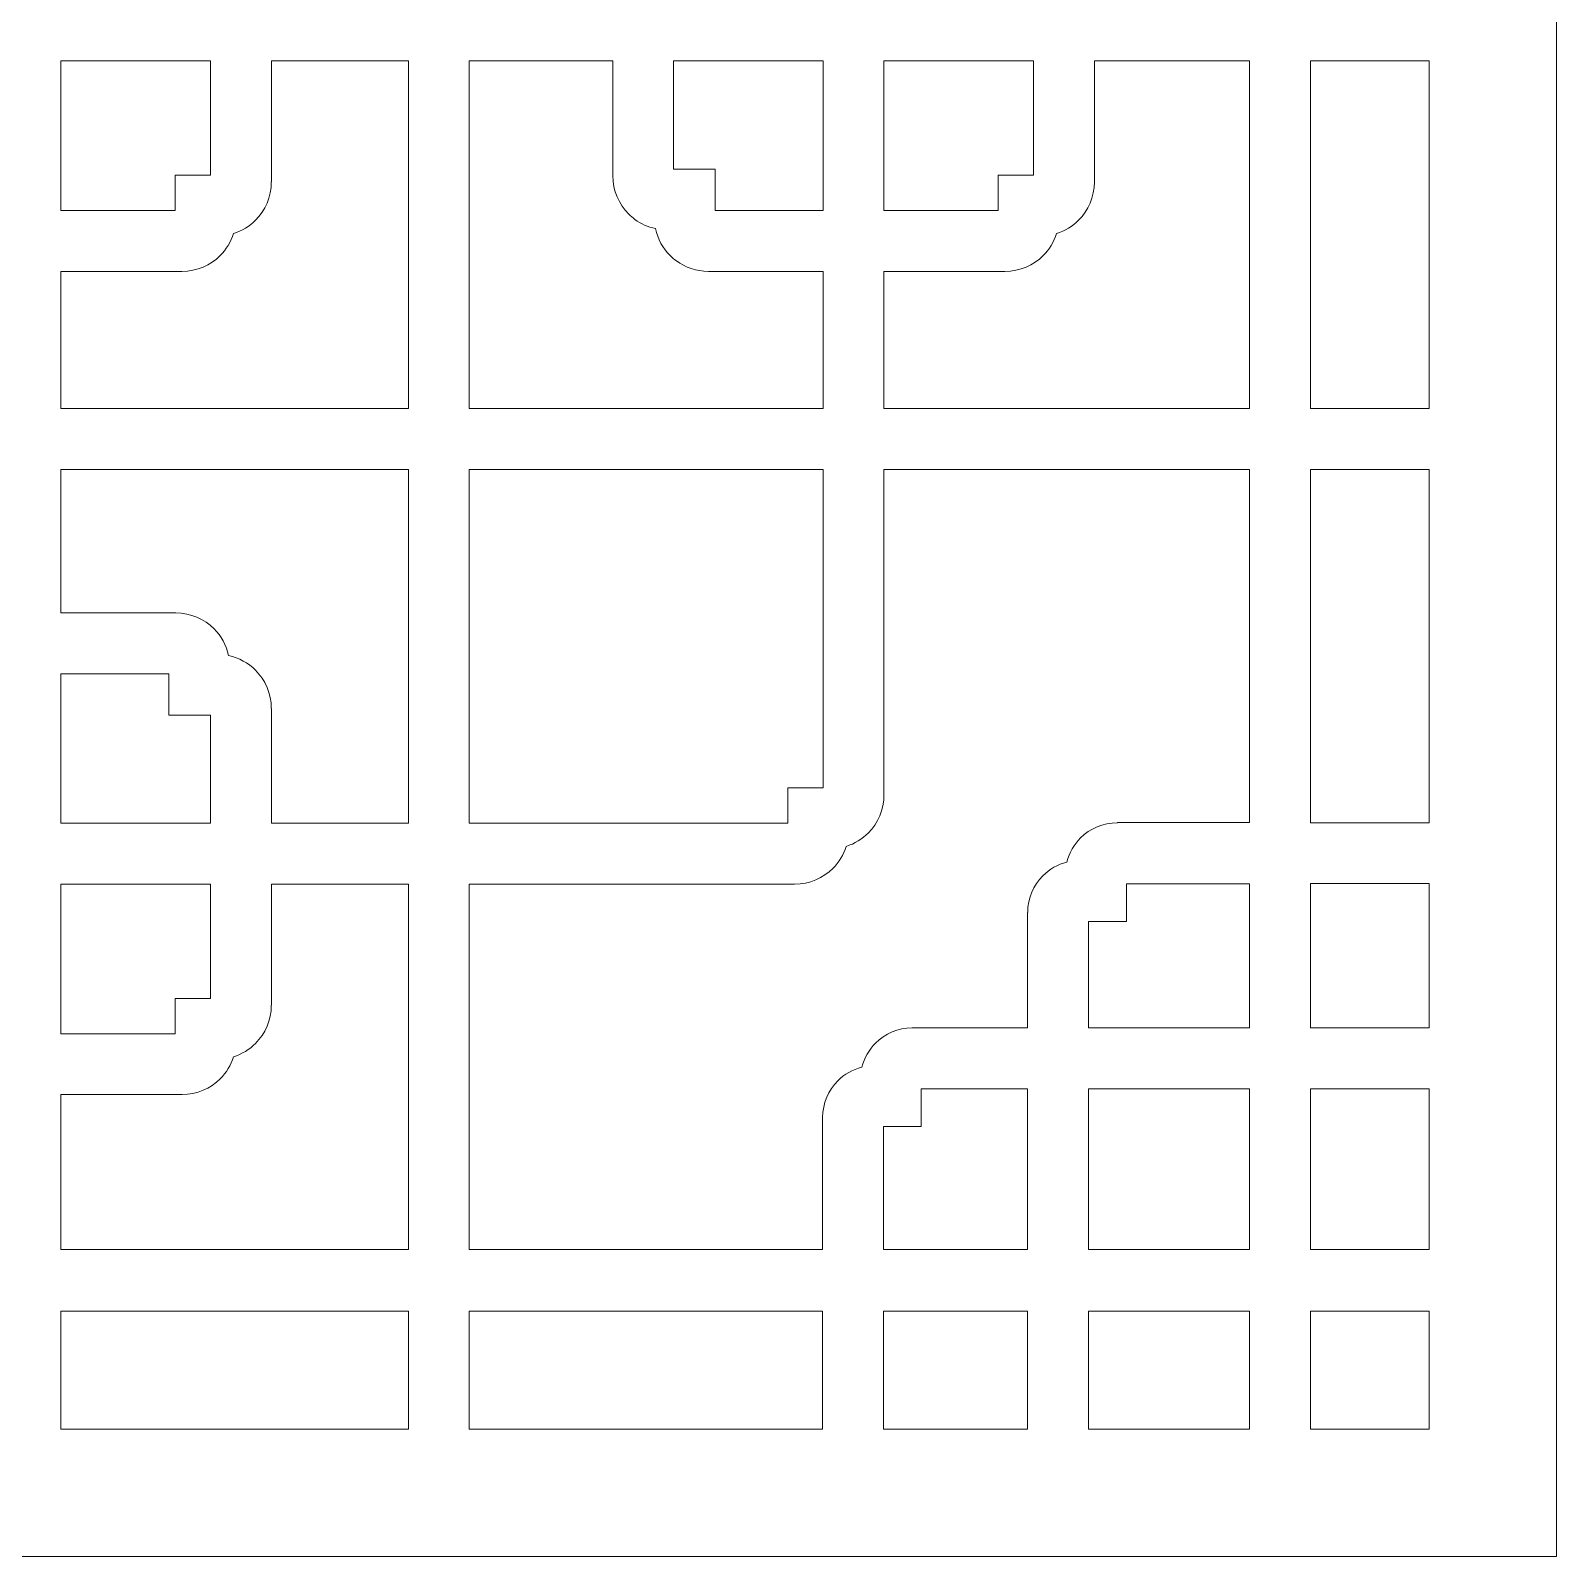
# Model space of a CAD drawing. Header units: centimetres. Extents: x 10.6 to 18.8, y -9.5 to 9.2.
# Drawn here: x 14.677 to 18.802, y -9.5 to -5.376 of the extents above; entities that cross this region are included whole.
import ezdxf

# ---------------------------------------------------------------- set-up
doc = ezdxf.new("R2010")
doc.units = ezdxf.units.CM
doc.header["$MEASUREMENT"] = 0
doc.layers.add('layer 1', color=7, linetype='Continuous')

msp = doc.modelspace()

# ---------------------------------------------------------------- linework, layer by layer
at = {"layer": 'layer 1', "color": 7, "lineweight": 9}
for points, knots in [([(10.55226, -1.25058), (10.55226, -1.25058), (18.80168, -1.25058), (18.80168, -1.25058), (18.80168, -1.25058), (18.80168, -1.25058), (18.80168, -9.5), (18.80168, -9.5), (18.80168, -9.5), (18.80168, -9.5), (10.55226, -9.5), (10.55226, -9.5), (10.55226, -9.5), (10.55226, -9.5), (10.55226, -1.25058), (10.55226, -1.25058)], [0, 0, 0, 0, 0.2, 0.2, 0.2, 0.2, 0.4, 0.4, 0.4, 0.4, 0.6, 0.6, 0.6, 0.6, 1, 1, 1, 1]), ([(15.32812, -5.45822), (15.32812, -5.45822), (15.32812, -5.78518), (15.32812, -5.78518), (15.32812, -5.78518), (15.32812, -5.78518), (15.32812, -5.78519), (15.32812, -5.78519), (15.32812, -5.78519), (15.32812, -5.78519), (15.3278, -5.78519), (15.3278, -5.78519), (15.3278, -5.78519), (15.32779, -5.82579), (15.31146, -5.86243), (15.28513, -5.88876), (15.28513, -5.88876), (15.26876, -5.90513), (15.24838, -5.91764), (15.22555, -5.92476), (15.22555, -5.92476), (15.21838, -5.94738), (15.20587, -5.96764), (15.18952, -5.98404), (15.18952, -5.98404), (15.18952, -5.98404), (15.18968, -5.98421), (15.18968, -5.98421), (15.18968, -5.98421), (15.16336, -6.01052), (15.12673, -6.02686), (15.08613, -6.02687), (15.08613, -6.02687), (15.08613, -6.02687), (15.08613, -6.02719), (15.08613, -6.02719), (15.08613, -6.02719), (15.08613, -6.02719), (15.08611, -6.02719), (15.08611, -6.02719), (15.08611, -6.02719), (15.08611, -6.02719), (15.08611, -6.02687), (15.08611, -6.02687), (15.08611, -6.02687), (15.08611, -6.02687), (14.75915, -6.02687), (14.75915, -6.02687), (14.75915, -6.02687), (14.75915, -6.02687), (14.75915, -6.39779), (14.75915, -6.39779), (14.75915, -6.39779), (14.75915, -6.39779), (15.69872, -6.39779), (15.69872, -6.39779), (15.69872, -6.39779), (15.69872, -6.39779), (15.69872, -5.45822), (15.69872, -5.45822), (15.69872, -5.45822), (15.69872, -5.45822), (15.32812, -5.45822), (15.32812, -5.45822)], [0, 0, 0, 0, 0.0588235, 0.0588235, 0.0588235, 0.0588235, 0.1176471, 0.1176471, 0.1176471, 0.1176471, 0.1764706, 0.1764706, 0.1764706, 0.1764706, 0.2352941, 0.2352941, 0.2352941, 0.2352941, 0.2941176, 0.2941176, 0.2941176, 0.2941176, 0.3529412, 0.3529412, 0.3529412, 0.3529412, 0.4117647, 0.4117647, 0.4117647, 0.4117647, 0.4705882, 0.4705882, 0.4705882, 0.4705882, 0.5294118, 0.5294118, 0.5294118, 0.5294118, 0.5882353, 0.5882353, 0.5882353, 0.5882353, 0.6470588, 0.6470588, 0.6470588, 0.6470588, 0.7058824, 0.7058824, 0.7058824, 0.7058824, 0.7647059, 0.7647059, 0.7647059, 0.7647059, 0.8235294, 0.8235294, 0.8235294, 0.8235294, 0.8823529, 0.8823529, 0.8823529, 0.8823529, 1, 1, 1, 1]), ([(15.16313, -5.76708), (15.16313, -5.76708), (15.16313, -5.45822), (15.16313, -5.45822), (15.16313, -5.45822), (15.16313, -5.45822), (14.75915, -5.45822), (14.75915, -5.45822), (14.75915, -5.45822), (14.75915, -5.45822), (14.75915, -5.86253), (14.75915, -5.86253), (14.75915, -5.86253), (14.75915, -5.86253), (15.06768, -5.86253), (15.06768, -5.86253), (15.06768, -5.86253), (15.06768, -5.86253), (15.06768, -5.84925), (15.06768, -5.84925), (15.06768, -5.84925), (15.06768, -5.84925), (15.06768, -5.76708), (15.06768, -5.76708), (15.06768, -5.76708), (15.06768, -5.76708), (15.15018, -5.76708), (15.15018, -5.76708), (15.15018, -5.76708), (15.15018, -5.76708), (15.16313, -5.76708), (15.16313, -5.76708)], [0, 0, 0, 0, 0.1111111, 0.1111111, 0.1111111, 0.1111111, 0.2222222, 0.2222222, 0.2222222, 0.2222222, 0.3333333, 0.3333333, 0.3333333, 0.3333333, 0.4444444, 0.4444444, 0.4444444, 0.4444444, 0.5555556, 0.5555556, 0.5555556, 0.5555556, 0.6666667, 0.6666667, 0.6666667, 0.6666667, 0.7777778, 0.7777778, 0.7777778, 0.7777778, 1, 1, 1, 1]), ([(16.81957, -6.39779), (16.81957, -6.39779), (16.81957, -6.02687), (16.81957, -6.02687), (16.81957, -6.02687), (16.81957, -6.02687), (16.50926, -6.02687), (16.50926, -6.02687), (16.50926, -6.02687), (16.50926, -6.02687), (16.50926, -6.02719), (16.50926, -6.02719), (16.50926, -6.02719), (16.50926, -6.02719), (16.50925, -6.02719), (16.50925, -6.02719), (16.50925, -6.02719), (16.50925, -6.02719), (16.50925, -6.02687), (16.50925, -6.02687), (16.50925, -6.02687), (16.47683, -6.02687), (16.44693, -6.01638), (16.42282, -5.99867), (16.42282, -5.99867), (16.41707, -5.99445), (16.4115, -5.98966), (16.40617, -5.98436), (16.40617, -5.98436), (16.38651, -5.96484), (16.37235, -5.93969), (16.36629, -5.91153), (16.36629, -5.91153), (16.34581, -5.90715), (16.32695, -5.89849), (16.31072, -5.88657), (16.31072, -5.88657), (16.30497, -5.88235), (16.2994, -5.87756), (16.29406, -5.87226), (16.29406, -5.87226), (16.26746, -5.84583), (16.25092, -5.8091), (16.25092, -5.76853), (16.25092, -5.76853), (16.25092, -5.76853), (16.25092, -5.45822), (16.25092, -5.45822), (16.25092, -5.45822), (16.25092, -5.45822), (15.86307, -5.45822), (15.86307, -5.45822), (15.86307, -5.45822), (15.86307, -5.45822), (15.86307, -6.39779), (15.86307, -6.39779), (15.86307, -6.39779), (15.86307, -6.39779), (16.81957, -6.39779), (16.81957, -6.39779)], [0, 0, 0, 0, 0.0625, 0.0625, 0.0625, 0.0625, 0.125, 0.125, 0.125, 0.125, 0.1875, 0.1875, 0.1875, 0.1875, 0.25, 0.25, 0.25, 0.25, 0.3125, 0.3125, 0.3125, 0.3125, 0.375, 0.375, 0.375, 0.375, 0.4375, 0.4375, 0.4375, 0.4375, 0.5, 0.5, 0.5, 0.5, 0.5625, 0.5625, 0.5625, 0.5625, 0.625, 0.625, 0.625, 0.625, 0.6875, 0.6875, 0.6875, 0.6875, 0.75, 0.75, 0.75, 0.75, 0.8125, 0.8125, 0.8125, 0.8125, 0.875, 0.875, 0.875, 0.875, 1, 1, 1, 1]), ([(16.81957, -5.86253), (16.81957, -5.86253), (16.81957, -5.45822), (16.81957, -5.45822), (16.81957, -5.45822), (16.81957, -5.45822), (16.41526, -5.45822), (16.41526, -5.45822), (16.41526, -5.45822), (16.41526, -5.45822), (16.41526, -5.75043), (16.41526, -5.75043), (16.41526, -5.75043), (16.41526, -5.75043), (16.44519, -5.75043), (16.44519, -5.75043), (16.44519, -5.75043), (16.44519, -5.75043), (16.52769, -5.75043), (16.52769, -5.75043), (16.52769, -5.75043), (16.52769, -5.75043), (16.52769, -5.8326), (16.52769, -5.8326), (16.52769, -5.8326), (16.52769, -5.8326), (16.52769, -5.86253), (16.52769, -5.86253), (16.52769, -5.86253), (16.52769, -5.86253), (16.81957, -5.86253), (16.81957, -5.86253)], [0, 0, 0, 0, 0.1111111, 0.1111111, 0.1111111, 0.1111111, 0.2222222, 0.2222222, 0.2222222, 0.2222222, 0.3333333, 0.3333333, 0.3333333, 0.3333333, 0.4444444, 0.4444444, 0.4444444, 0.4444444, 0.5555556, 0.5555556, 0.5555556, 0.5555556, 0.6666667, 0.6666667, 0.6666667, 0.6666667, 0.7777778, 0.7777778, 0.7777778, 0.7777778, 1, 1, 1, 1]), ([(16.98392, -5.45822), (16.98392, -5.45822), (16.98392, -5.86253), (16.98392, -5.86253), (16.98392, -5.86253), (16.98392, -5.86253), (17.29245, -5.86253), (17.29245, -5.86253), (17.29245, -5.86253), (17.29245, -5.86253), (17.29245, -5.84925), (17.29245, -5.84925), (17.29245, -5.84925), (17.29245, -5.84925), (17.29245, -5.76708), (17.29245, -5.76708), (17.29245, -5.76708), (17.29245, -5.76708), (17.37495, -5.76708), (17.37495, -5.76708), (17.37495, -5.76708), (17.37495, -5.76708), (17.3879, -5.76708), (17.3879, -5.76708), (17.3879, -5.76708), (17.3879, -5.76708), (17.3879, -5.45822), (17.3879, -5.45822), (17.3879, -5.45822), (17.3879, -5.45822), (16.98392, -5.45822), (16.98392, -5.45822)], [0, 0, 0, 0, 0.1111111, 0.1111111, 0.1111111, 0.1111111, 0.2222222, 0.2222222, 0.2222222, 0.2222222, 0.3333333, 0.3333333, 0.3333333, 0.3333333, 0.4444444, 0.4444444, 0.4444444, 0.4444444, 0.5555556, 0.5555556, 0.5555556, 0.5555556, 0.6666667, 0.6666667, 0.6666667, 0.6666667, 0.7777778, 0.7777778, 0.7777778, 0.7777778, 1, 1, 1, 1]), ([(16.98392, -6.02687), (16.98392, -6.02687), (16.98392, -6.39779), (16.98392, -6.39779), (16.98392, -6.39779), (16.98392, -6.39779), (17.97146, -6.39779), (17.97146, -6.39779), (17.97146, -6.39779), (17.97146, -6.39779), (17.97146, -5.45822), (17.97146, -5.45822), (17.97146, -5.45822), (17.97146, -5.45822), (17.55289, -5.45822), (17.55289, -5.45822), (17.55289, -5.45822), (17.55289, -5.45822), (17.55289, -5.78518), (17.55289, -5.78518), (17.55289, -5.78518), (17.55289, -5.78518), (17.55289, -5.78519), (17.55289, -5.78519), (17.55289, -5.78519), (17.55289, -5.78519), (17.55257, -5.78519), (17.55257, -5.78519), (17.55257, -5.78519), (17.55256, -5.82579), (17.53622, -5.86244), (17.5099, -5.88876), (17.5099, -5.88876), (17.49352, -5.90513), (17.47315, -5.91764), (17.45032, -5.92476), (17.45032, -5.92476), (17.44315, -5.94738), (17.43064, -5.96764), (17.41429, -5.98404), (17.41429, -5.98404), (17.41429, -5.98404), (17.41445, -5.98421), (17.41445, -5.98421), (17.41445, -5.98421), (17.38813, -6.01052), (17.3515, -6.02686), (17.3109, -6.02687), (17.3109, -6.02687), (17.3109, -6.02687), (17.3109, -6.02719), (17.3109, -6.02719), (17.3109, -6.02719), (17.3109, -6.02719), (17.31087, -6.02719), (17.31087, -6.02719), (17.31087, -6.02719), (17.31087, -6.02719), (17.31087, -6.02687), (17.31087, -6.02687), (17.31087, -6.02687), (17.31087, -6.02687), (16.98392, -6.02687), (16.98392, -6.02687)], [0, 0, 0, 0, 0.0588235, 0.0588235, 0.0588235, 0.0588235, 0.1176471, 0.1176471, 0.1176471, 0.1176471, 0.1764706, 0.1764706, 0.1764706, 0.1764706, 0.2352941, 0.2352941, 0.2352941, 0.2352941, 0.2941176, 0.2941176, 0.2941176, 0.2941176, 0.3529412, 0.3529412, 0.3529412, 0.3529412, 0.4117647, 0.4117647, 0.4117647, 0.4117647, 0.4705882, 0.4705882, 0.4705882, 0.4705882, 0.5294118, 0.5294118, 0.5294118, 0.5294118, 0.5882353, 0.5882353, 0.5882353, 0.5882353, 0.6470588, 0.6470588, 0.6470588, 0.6470588, 0.7058824, 0.7058824, 0.7058824, 0.7058824, 0.7647059, 0.7647059, 0.7647059, 0.7647059, 0.8235294, 0.8235294, 0.8235294, 0.8235294, 0.8823529, 0.8823529, 0.8823529, 0.8823529, 1, 1, 1, 1]), ([(18.45796, -5.45822), (18.45796, -5.45822), (18.13645, -5.45822), (18.13645, -5.45822), (18.13645, -5.45822), (18.13645, -5.45822), (18.13645, -6.39779), (18.13645, -6.39779), (18.13645, -6.39779), (18.13645, -6.39779), (18.45796, -6.39779), (18.45796, -6.39779), (18.45796, -6.39779), (18.45796, -6.39779), (18.45796, -5.45822), (18.45796, -5.45822)], [0, 0, 0, 0, 0.2, 0.2, 0.2, 0.2, 0.4, 0.4, 0.4, 0.4, 0.6, 0.6, 0.6, 0.6, 1, 1, 1, 1]), ([(14.75915, -6.94967), (14.75915, -6.94967), (15.06946, -6.94967), (15.06946, -6.94967), (15.06946, -6.94967), (15.06946, -6.94967), (15.06947, -6.94967), (15.06947, -6.94967), (15.06947, -6.94967), (15.06947, -6.94967), (15.06947, -6.94999), (15.06947, -6.94999), (15.06947, -6.94999), (15.11007, -6.94999), (15.14672, -6.96633), (15.17304, -6.99266), (15.17304, -6.99266), (15.19248, -7.0121), (15.20647, -7.03718), (15.21246, -7.06533), (15.21246, -7.06533), (15.24061, -7.07132), (15.26569, -7.08531), (15.28514, -7.10476), (15.28514, -7.10476), (15.31145, -7.13107), (15.32779, -7.16771), (15.3278, -7.20831), (15.3278, -7.20831), (15.3278, -7.20831), (15.32812, -7.20831), (15.32812, -7.20831), (15.32812, -7.20831), (15.32812, -7.20831), (15.32812, -7.20833), (15.32812, -7.20833), (15.32812, -7.20833), (15.32812, -7.20833), (15.32812, -7.51832), (15.32812, -7.51832), (15.32812, -7.51832), (15.32812, -7.51832), (15.69872, -7.51832), (15.69872, -7.51832), (15.69872, -7.51832), (15.69872, -7.51832), (15.69872, -6.56214), (15.69872, -6.56214), (15.69872, -6.56214), (15.69872, -6.56214), (14.75915, -6.56214), (14.75915, -6.56214), (14.75915, -6.56214), (14.75915, -6.56214), (14.75915, -6.94967), (14.75915, -6.94967)], [0, 0, 0, 0, 0.0666667, 0.0666667, 0.0666667, 0.0666667, 0.1333333, 0.1333333, 0.1333333, 0.1333333, 0.2, 0.2, 0.2, 0.2, 0.2666667, 0.2666667, 0.2666667, 0.2666667, 0.3333333, 0.3333333, 0.3333333, 0.3333333, 0.4, 0.4, 0.4, 0.4, 0.4666667, 0.4666667, 0.4666667, 0.4666667, 0.5333333, 0.5333333, 0.5333333, 0.5333333, 0.6, 0.6, 0.6, 0.6, 0.6666667, 0.6666667, 0.6666667, 0.6666667, 0.7333333, 0.7333333, 0.7333333, 0.7333333, 0.8, 0.8, 0.8, 0.8, 0.8666667, 0.8666667, 0.8666667, 0.8666667, 1, 1, 1, 1]), ([(16.98392, -6.56214), (16.98392, -6.56214), (16.98392, -7.44129), (16.98392, -7.44129), (16.98392, -7.44129), (16.98392, -7.44129), (16.98424, -7.44129), (16.98424, -7.44129), (16.98424, -7.44129), (16.98424, -7.44129), (16.98424, -7.4413), (16.98424, -7.4413), (16.98424, -7.4413), (16.98424, -7.4413), (16.98392, -7.4413), (16.98392, -7.4413), (16.98392, -7.4413), (16.98391, -7.48191), (16.96757, -7.51855), (16.94125, -7.54487), (16.94125, -7.54487), (16.9249, -7.56122), (16.90456, -7.57372), (16.88177, -7.58084), (16.88177, -7.58084), (16.87465, -7.60364), (16.86215, -7.62397), (16.8458, -7.64032), (16.8458, -7.64032), (16.81948, -7.66664), (16.78285, -7.68298), (16.74224, -7.68299), (16.74224, -7.68299), (16.74224, -7.68299), (16.74224, -7.68331), (16.74224, -7.68331), (16.74224, -7.68331), (16.74224, -7.68331), (16.74222, -7.68331), (16.74222, -7.68331), (16.74222, -7.68331), (16.74222, -7.68331), (15.86307, -7.68331), (15.86307, -7.68331), (15.86307, -7.68331), (15.86307, -7.68331), (15.86307, -8.67053), (15.86307, -8.67053), (15.86307, -8.67053), (15.86307, -8.67053), (16.81805, -8.67053), (16.81805, -8.67053), (16.81805, -8.67053), (16.81805, -8.67053), (16.81805, -8.31383), (16.81805, -8.31383), (16.81805, -8.31383), (16.81805, -8.31383), (16.81773, -8.31383), (16.81773, -8.31383), (16.81773, -8.31383), (16.81773, -8.31383), (16.81773, -8.31382), (16.81773, -8.31382), (16.81773, -8.31382), (16.81773, -8.31382), (16.81805, -8.31382), (16.81805, -8.31382), (16.81805, -8.31382), (16.81806, -8.27481), (16.83375, -8.23962), (16.85901, -8.21436), (16.85901, -8.21436), (16.87662, -8.19676), (16.89904, -8.18381), (16.92421, -8.17758), (16.92421, -8.17758), (16.93052, -8.15254), (16.94356, -8.13014), (16.96125, -8.11245), (16.96125, -8.11245), (16.98652, -8.0872), (17.02159, -8.07152), (17.06036, -8.0715), (17.06036, -8.0715), (17.06036, -8.0715), (17.06036, -8.07118), (17.06036, -8.07118), (17.06036, -8.07118), (17.06036, -8.07118), (17.06039, -8.07118), (17.06039, -8.07118), (17.06039, -8.07118), (17.06039, -8.07118), (17.37211, -8.07118), (17.37211, -8.07118), (17.37211, -8.07118), (17.37211, -8.07118), (17.37211, -7.75945), (17.37211, -7.75945), (17.37211, -7.75945), (17.37211, -7.75945), (17.37211, -7.75943), (17.37211, -7.75943), (17.37211, -7.75943), (17.37211, -7.75943), (17.37244, -7.75943), (17.37244, -7.75943), (17.37244, -7.75943), (17.37245, -7.72066), (17.38813, -7.68559), (17.41339, -7.66032), (17.41339, -7.66032), (17.43108, -7.64263), (17.45347, -7.6296), (17.4785, -7.62329), (17.4785, -7.62329), (17.48474, -7.59811), (17.49769, -7.57569), (17.5153, -7.55808), (17.5153, -7.55808), (17.54056, -7.53282), (17.57575, -7.51713), (17.61475, -7.51712), (17.61475, -7.51712), (17.61475, -7.51712), (17.61475, -7.5168), (17.61475, -7.5168), (17.61475, -7.5168), (17.61475, -7.5168), (17.61476, -7.5168), (17.61476, -7.5168), (17.61476, -7.5168), (17.61476, -7.5168), (17.97146, -7.5168), (17.97146, -7.5168), (17.97146, -7.5168), (17.97146, -7.5168), (17.97146, -6.56214), (17.97146, -6.56214), (17.97146, -6.56214), (17.97146, -6.56214), (16.98392, -6.56214), (16.98392, -6.56214)], [0, 0, 0, 0, 0.027027, 0.027027, 0.027027, 0.027027, 0.0540541, 0.0540541, 0.0540541, 0.0540541, 0.0810811, 0.0810811, 0.0810811, 0.0810811, 0.1081081, 0.1081081, 0.1081081, 0.1081081, 0.1351351, 0.1351351, 0.1351351, 0.1351351, 0.1621622, 0.1621622, 0.1621622, 0.1621622, 0.1891892, 0.1891892, 0.1891892, 0.1891892, 0.2162162, 0.2162162, 0.2162162, 0.2162162, 0.2432432, 0.2432432, 0.2432432, 0.2432432, 0.2702703, 0.2702703, 0.2702703, 0.2702703, 0.2972973, 0.2972973, 0.2972973, 0.2972973, 0.3243243, 0.3243243, 0.3243243, 0.3243243, 0.3513514, 0.3513514, 0.3513514, 0.3513514, 0.3783784, 0.3783784, 0.3783784, 0.3783784, 0.4054054, 0.4054054, 0.4054054, 0.4054054, 0.4324324, 0.4324324, 0.4324324, 0.4324324, 0.4594595, 0.4594595, 0.4594595, 0.4594595, 0.4864865, 0.4864865, 0.4864865, 0.4864865, 0.5135135, 0.5135135, 0.5135135, 0.5135135, 0.5405405, 0.5405405, 0.5405405, 0.5405405, 0.5675676, 0.5675676, 0.5675676, 0.5675676, 0.5945946, 0.5945946, 0.5945946, 0.5945946, 0.6216216, 0.6216216, 0.6216216, 0.6216216, 0.6486486, 0.6486486, 0.6486486, 0.6486486, 0.6756757, 0.6756757, 0.6756757, 0.6756757, 0.7027027, 0.7027027, 0.7027027, 0.7027027, 0.7297297, 0.7297297, 0.7297297, 0.7297297, 0.7567568, 0.7567568, 0.7567568, 0.7567568, 0.7837838, 0.7837838, 0.7837838, 0.7837838, 0.8108108, 0.8108108, 0.8108108, 0.8108108, 0.8378378, 0.8378378, 0.8378378, 0.8378378, 0.8648649, 0.8648649, 0.8648649, 0.8648649, 0.8918919, 0.8918919, 0.8918919, 0.8918919, 0.9189189, 0.9189189, 0.9189189, 0.9189189, 0.9459459, 0.9459459, 0.9459459, 0.9459459, 1, 1, 1, 1]), ([(16.81957, -7.42287), (16.81957, -7.42287), (16.81957, -6.56214), (16.81957, -6.56214), (16.81957, -6.56214), (16.81957, -6.56214), (15.86307, -6.56214), (15.86307, -6.56214), (15.86307, -6.56214), (15.86307, -6.56214), (15.86307, -7.51832), (15.86307, -7.51832), (15.86307, -7.51832), (15.86307, -7.51832), (16.7238, -7.51832), (16.7238, -7.51832), (16.7238, -7.51832), (16.7238, -7.51832), (16.7238, -7.50536), (16.7238, -7.50536), (16.7238, -7.50536), (16.7238, -7.50536), (16.7238, -7.42287), (16.7238, -7.42287), (16.7238, -7.42287), (16.7238, -7.42287), (16.80629, -7.42287), (16.80629, -7.42287), (16.80629, -7.42287), (16.80629, -7.42287), (16.81957, -7.42287), (16.81957, -7.42287)], [0, 0, 0, 0, 0.1111111, 0.1111111, 0.1111111, 0.1111111, 0.2222222, 0.2222222, 0.2222222, 0.2222222, 0.3333333, 0.3333333, 0.3333333, 0.3333333, 0.4444444, 0.4444444, 0.4444444, 0.4444444, 0.5555556, 0.5555556, 0.5555556, 0.5555556, 0.6666667, 0.6666667, 0.6666667, 0.6666667, 0.7777778, 0.7777778, 0.7777778, 0.7777778, 1, 1, 1, 1]), ([(18.45796, -6.56214), (18.45796, -6.56214), (18.13645, -6.56214), (18.13645, -6.56214), (18.13645, -6.56214), (18.13645, -6.56214), (18.13645, -7.51712), (18.13645, -7.51712), (18.13645, -7.51712), (18.13645, -7.51712), (18.45796, -7.51712), (18.45796, -7.51712), (18.45796, -7.51712), (18.45796, -7.51712), (18.45796, -6.56214), (18.45796, -6.56214)], [0, 0, 0, 0, 0.2, 0.2, 0.2, 0.2, 0.4, 0.4, 0.4, 0.4, 0.6, 0.6, 0.6, 0.6, 1, 1, 1, 1]), ([(15.05103, -7.11466), (15.05103, -7.11466), (14.75915, -7.11466), (14.75915, -7.11466), (14.75915, -7.11466), (14.75915, -7.11466), (14.75915, -7.51832), (14.75915, -7.51832), (14.75915, -7.51832), (14.75915, -7.51832), (15.16313, -7.51832), (15.16313, -7.51832), (15.16313, -7.51832), (15.16313, -7.51832), (15.16313, -7.22676), (15.16313, -7.22676), (15.16313, -7.22676), (15.16313, -7.22676), (15.13353, -7.22676), (15.13353, -7.22676), (15.13353, -7.22676), (15.13353, -7.22676), (15.05103, -7.22676), (15.05103, -7.22676), (15.05103, -7.22676), (15.05103, -7.22676), (15.05103, -7.14426), (15.05103, -7.14426), (15.05103, -7.14426), (15.05103, -7.14426), (15.05103, -7.11466), (15.05103, -7.11466)], [0, 0, 0, 0, 0.1111111, 0.1111111, 0.1111111, 0.1111111, 0.2222222, 0.2222222, 0.2222222, 0.2222222, 0.3333333, 0.3333333, 0.3333333, 0.3333333, 0.4444444, 0.4444444, 0.4444444, 0.4444444, 0.5555556, 0.5555556, 0.5555556, 0.5555556, 0.6666667, 0.6666667, 0.6666667, 0.6666667, 0.7777778, 0.7777778, 0.7777778, 0.7777778, 1, 1, 1, 1]), ([(15.32812, -7.68331), (15.32812, -7.68331), (15.32812, -8.00994), (15.32812, -8.00994), (15.32812, -8.00994), (15.32812, -8.00994), (15.32812, -8.00995), (15.32812, -8.00995), (15.32812, -8.00995), (15.32812, -8.00995), (15.3278, -8.00995), (15.3278, -8.00995), (15.3278, -8.00995), (15.32779, -8.05056), (15.31146, -8.0872), (15.28513, -8.11352), (15.28513, -8.11352), (15.26878, -8.12987), (15.24845, -8.14237), (15.22565, -8.14949), (15.22565, -8.14949), (15.21853, -8.17229), (15.20603, -8.19262), (15.18968, -8.20898), (15.18968, -8.20898), (15.16336, -8.23529), (15.12673, -8.25163), (15.08613, -8.25164), (15.08613, -8.25164), (15.08613, -8.25164), (15.08613, -8.25196), (15.08613, -8.25196), (15.08613, -8.25196), (15.08613, -8.25196), (15.08611, -8.25196), (15.08611, -8.25196), (15.08611, -8.25196), (15.08611, -8.25196), (15.08611, -8.25164), (15.08611, -8.25164), (15.08611, -8.25164), (15.08611, -8.25164), (14.75915, -8.25164), (14.75915, -8.25164), (14.75915, -8.25164), (14.75915, -8.25164), (14.75915, -8.67053), (14.75915, -8.67053), (14.75915, -8.67053), (14.75915, -8.67053), (15.69872, -8.67053), (15.69872, -8.67053), (15.69872, -8.67053), (15.69872, -8.67053), (15.69872, -7.68331), (15.69872, -7.68331), (15.69872, -7.68331), (15.69872, -7.68331), (15.32812, -7.68331), (15.32812, -7.68331)], [0, 0, 0, 0, 0.0625, 0.0625, 0.0625, 0.0625, 0.125, 0.125, 0.125, 0.125, 0.1875, 0.1875, 0.1875, 0.1875, 0.25, 0.25, 0.25, 0.25, 0.3125, 0.3125, 0.3125, 0.3125, 0.375, 0.375, 0.375, 0.375, 0.4375, 0.4375, 0.4375, 0.4375, 0.5, 0.5, 0.5, 0.5, 0.5625, 0.5625, 0.5625, 0.5625, 0.625, 0.625, 0.625, 0.625, 0.6875, 0.6875, 0.6875, 0.6875, 0.75, 0.75, 0.75, 0.75, 0.8125, 0.8125, 0.8125, 0.8125, 0.875, 0.875, 0.875, 0.875, 1, 1, 1, 1]), ([(15.16313, -7.99184), (15.16313, -7.99184), (15.16313, -7.68331), (15.16313, -7.68331), (15.16313, -7.68331), (15.16313, -7.68331), (14.75915, -7.68331), (14.75915, -7.68331), (14.75915, -7.68331), (14.75915, -7.68331), (14.75915, -8.08729), (14.75915, -8.08729), (14.75915, -8.08729), (14.75915, -8.08729), (15.06768, -8.08729), (15.06768, -8.08729), (15.06768, -8.08729), (15.06768, -8.08729), (15.06768, -8.07402), (15.06768, -8.07402), (15.06768, -8.07402), (15.06768, -8.07402), (15.06768, -7.99185), (15.06768, -7.99185), (15.06768, -7.99185), (15.06768, -7.99185), (15.15018, -7.99184), (15.15018, -7.99184), (15.15018, -7.99184), (15.15018, -7.99184), (15.16313, -7.99184), (15.16313, -7.99184)], [0, 0, 0, 0, 0.1111111, 0.1111111, 0.1111111, 0.1111111, 0.2222222, 0.2222222, 0.2222222, 0.2222222, 0.3333333, 0.3333333, 0.3333333, 0.3333333, 0.4444444, 0.4444444, 0.4444444, 0.4444444, 0.5555556, 0.5555556, 0.5555556, 0.5555556, 0.6666667, 0.6666667, 0.6666667, 0.6666667, 0.7777778, 0.7777778, 0.7777778, 0.7777778, 1, 1, 1, 1]), ([(17.97146, -8.07118), (17.97146, -8.07118), (17.97146, -7.68179), (17.97146, -7.68179), (17.97146, -7.68179), (17.97146, -7.68179), (17.63901, -7.68179), (17.63901, -7.68179), (17.63901, -7.68179), (17.63901, -7.68179), (17.63901, -7.70121), (17.63901, -7.70121), (17.63901, -7.70121), (17.63901, -7.70121), (17.63901, -7.7837), (17.63901, -7.7837), (17.63901, -7.7837), (17.63901, -7.7837), (17.55651, -7.7837), (17.55651, -7.7837), (17.55651, -7.7837), (17.55651, -7.7837), (17.5371, -7.7837), (17.5371, -7.7837), (17.5371, -7.7837), (17.5371, -7.7837), (17.5371, -8.07118), (17.5371, -8.07118), (17.5371, -8.07118), (17.5371, -8.07118), (17.97146, -8.07118), (17.97146, -8.07118)], [0, 0, 0, 0, 0.1111111, 0.1111111, 0.1111111, 0.1111111, 0.2222222, 0.2222222, 0.2222222, 0.2222222, 0.3333333, 0.3333333, 0.3333333, 0.3333333, 0.4444444, 0.4444444, 0.4444444, 0.4444444, 0.5555556, 0.5555556, 0.5555556, 0.5555556, 0.6666667, 0.6666667, 0.6666667, 0.6666667, 0.7777778, 0.7777778, 0.7777778, 0.7777778, 1, 1, 1, 1]), ([(18.45796, -7.68147), (18.45796, -7.68147), (18.13645, -7.68147), (18.13645, -7.68147), (18.13645, -7.68147), (18.13645, -7.68147), (18.13645, -8.07118), (18.13645, -8.07118), (18.13645, -8.07118), (18.13645, -8.07118), (18.45796, -8.07118), (18.45796, -8.07118), (18.45796, -8.07118), (18.45796, -8.07118), (18.45796, -7.68147), (18.45796, -7.68147)], [0, 0, 0, 0, 0.2, 0.2, 0.2, 0.2, 0.4, 0.4, 0.4, 0.4, 0.6, 0.6, 0.6, 0.6, 1, 1, 1, 1]), ([(16.9824, -8.67053), (16.9824, -8.67053), (17.37211, -8.67053), (17.37211, -8.67053), (17.37211, -8.67053), (17.37211, -8.67053), (17.37211, -8.23617), (17.37211, -8.23617), (17.37211, -8.23617), (17.37211, -8.23617), (17.08463, -8.23617), (17.08463, -8.23617), (17.08463, -8.23617), (17.08463, -8.23617), (17.08463, -8.25558), (17.08463, -8.25558), (17.08463, -8.25558), (17.08463, -8.25558), (17.08463, -8.33808), (17.08463, -8.33808), (17.08463, -8.33808), (17.08463, -8.33808), (17.00214, -8.33808), (17.00214, -8.33808), (17.00214, -8.33808), (17.00214, -8.33808), (16.9824, -8.33808), (16.9824, -8.33808), (16.9824, -8.33808), (16.9824, -8.33808), (16.9824, -8.67053), (16.9824, -8.67053)], [0, 0, 0, 0, 0.1111111, 0.1111111, 0.1111111, 0.1111111, 0.2222222, 0.2222222, 0.2222222, 0.2222222, 0.3333333, 0.3333333, 0.3333333, 0.3333333, 0.4444444, 0.4444444, 0.4444444, 0.4444444, 0.5555556, 0.5555556, 0.5555556, 0.5555556, 0.6666667, 0.6666667, 0.6666667, 0.6666667, 0.7777778, 0.7777778, 0.7777778, 0.7777778, 1, 1, 1, 1]), ([(17.97146, -8.67053), (17.97146, -8.67053), (17.97146, -8.23617), (17.97146, -8.23617), (17.97146, -8.23617), (17.97146, -8.23617), (17.5371, -8.23617), (17.5371, -8.23617), (17.5371, -8.23617), (17.5371, -8.23617), (17.5371, -8.67053), (17.5371, -8.67053), (17.5371, -8.67053), (17.5371, -8.67053), (17.97146, -8.67053), (17.97146, -8.67053)], [0, 0, 0, 0, 0.2, 0.2, 0.2, 0.2, 0.4, 0.4, 0.4, 0.4, 0.6, 0.6, 0.6, 0.6, 1, 1, 1, 1]), ([(18.45796, -8.23617), (18.45796, -8.23617), (18.13645, -8.23617), (18.13645, -8.23617), (18.13645, -8.23617), (18.13645, -8.23617), (18.13645, -8.67053), (18.13645, -8.67053), (18.13645, -8.67053), (18.13645, -8.67053), (18.45796, -8.67053), (18.45796, -8.67053), (18.45796, -8.67053), (18.45796, -8.67053), (18.45796, -8.23617), (18.45796, -8.23617)], [0, 0, 0, 0, 0.2, 0.2, 0.2, 0.2, 0.4, 0.4, 0.4, 0.4, 0.6, 0.6, 0.6, 0.6, 1, 1, 1, 1]), ([(15.69872, -9.15627), (15.69872, -9.15627), (15.69872, -8.83703), (15.69872, -8.83703), (15.69872, -8.83703), (15.69872, -8.83703), (14.75915, -8.83703), (14.75915, -8.83703), (14.75915, -8.83703), (14.75915, -8.83703), (14.75915, -9.15627), (14.75915, -9.15627), (14.75915, -9.15627), (14.75915, -9.15627), (15.69872, -9.15627), (15.69872, -9.15627)], [0, 0, 0, 0, 0.2, 0.2, 0.2, 0.2, 0.4, 0.4, 0.4, 0.4, 0.6, 0.6, 0.6, 0.6, 1, 1, 1, 1]), ([(16.81805, -9.15627), (16.81805, -9.15627), (16.81805, -8.83703), (16.81805, -8.83703), (16.81805, -8.83703), (16.81805, -8.83703), (15.86307, -8.83703), (15.86307, -8.83703), (15.86307, -8.83703), (15.86307, -8.83703), (15.86307, -9.15627), (15.86307, -9.15627), (15.86307, -9.15627), (15.86307, -9.15627), (16.81805, -9.15627), (16.81805, -9.15627)], [0, 0, 0, 0, 0.2, 0.2, 0.2, 0.2, 0.4, 0.4, 0.4, 0.4, 0.6, 0.6, 0.6, 0.6, 1, 1, 1, 1]), ([(17.37211, -9.15627), (17.37211, -9.15627), (17.37211, -8.83703), (17.37211, -8.83703), (17.37211, -8.83703), (17.37211, -8.83703), (16.9824, -8.83703), (16.9824, -8.83703), (16.9824, -8.83703), (16.9824, -8.83703), (16.9824, -9.15627), (16.9824, -9.15627), (16.9824, -9.15627), (16.9824, -9.15627), (17.37211, -9.15627), (17.37211, -9.15627)], [0, 0, 0, 0, 0.2, 0.2, 0.2, 0.2, 0.4, 0.4, 0.4, 0.4, 0.6, 0.6, 0.6, 0.6, 1, 1, 1, 1]), ([(17.97146, -9.15627), (17.97146, -9.15627), (17.97146, -8.83703), (17.97146, -8.83703), (17.97146, -8.83703), (17.97146, -8.83703), (17.5371, -8.83703), (17.5371, -8.83703), (17.5371, -8.83703), (17.5371, -8.83703), (17.5371, -9.15627), (17.5371, -9.15627), (17.5371, -9.15627), (17.5371, -9.15627), (17.97146, -9.15627), (17.97146, -9.15627)], [0, 0, 0, 0, 0.2, 0.2, 0.2, 0.2, 0.4, 0.4, 0.4, 0.4, 0.6, 0.6, 0.6, 0.6, 1, 1, 1, 1]), ([(18.45796, -8.83703), (18.45796, -8.83703), (18.13645, -8.83703), (18.13645, -8.83703), (18.13645, -8.83703), (18.13645, -8.83703), (18.13645, -9.15627), (18.13645, -9.15627), (18.13645, -9.15627), (18.13645, -9.15627), (18.45796, -9.15627), (18.45796, -9.15627), (18.45796, -9.15627), (18.45796, -9.15627), (18.45796, -8.83703), (18.45796, -8.83703)], [0, 0, 0, 0, 0.2, 0.2, 0.2, 0.2, 0.4, 0.4, 0.4, 0.4, 0.6, 0.6, 0.6, 0.6, 1, 1, 1, 1])]:
    msp.add_open_spline(points, degree=3, knots=knots, dxfattribs=at)

doc.saveas('drawing.dxf')
